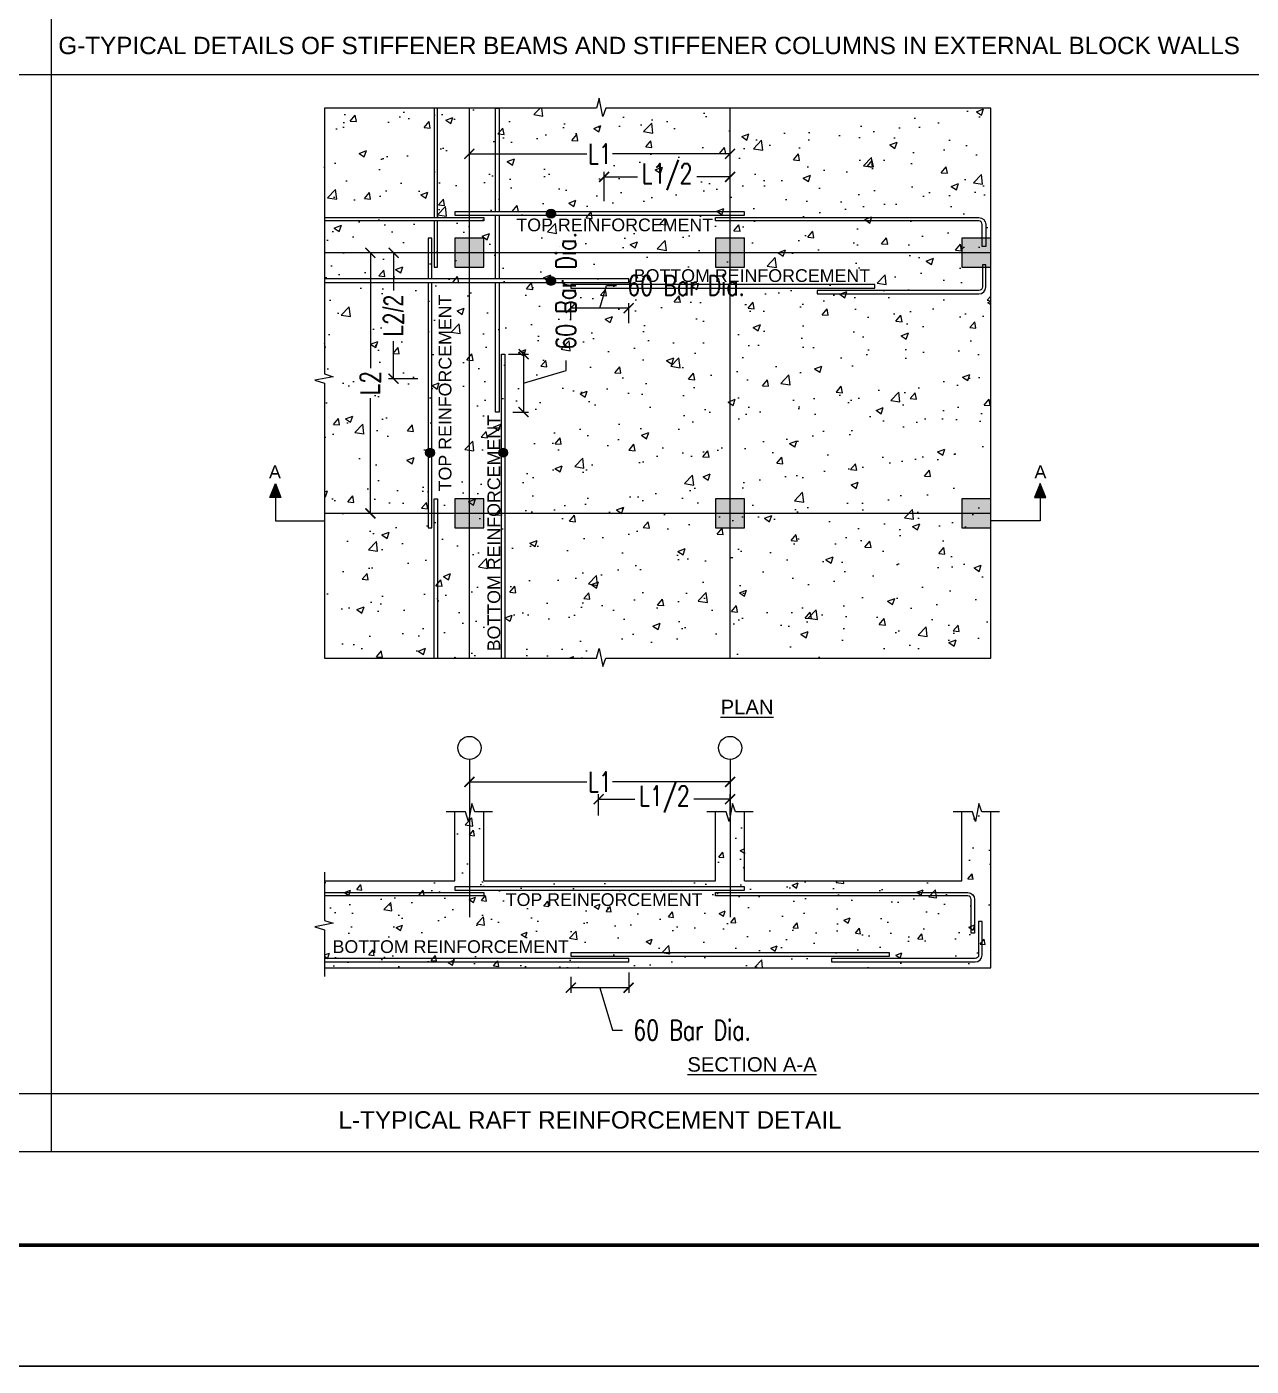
# Model space of a CAD drawing. Extents: x 166525 to 167198, y 178739 to 179747.
# Drawn here: x 167071.86 to 167084.11, y 179439.43 to 179452.83 of the extents above; entities that cross this region are included whole.
import ezdxf

# ---------------------------------------------------------------- set-up
doc = ezdxf.new("R2010")
doc.units = 0
doc.header["$MEASUREMENT"] = 0
doc.layers.get('0').update_dxf_attribs({"linetype": 'CONTINUOUS'})
doc.layers.get('DEFPOINTS').update_dxf_attribs({"linetype": 'CONTINUOUS'})
doc.layers.add('BEAM', color=6, linetype='CONTINUOUS', lineweight=13)
for name, color, linetype in [('COVER', 7, 'CONTINUOUS'), ('MHATCH', 8, 'CONTINUOUS'), ('S-G-TEXT SUB TITLE', 2, 'CONTINUOUS')]:
    doc.layers.add(name, color=color, linetype=linetype)
doc.styles.add('ARIAL', font='arial.ttf')
doc.styles.add('DIM', font='simplex.shx', dxfattribs={"width": 0.75})
doc.dimstyles.new('MUTASIM', dxfattribs={"dimscale": 0.9995, "dimtxt": 0.2, "dimasz": 0.1, "dimexe": 0.05, "dimexo": 0.12, "dimgap": 0.05, "dimtad": 0, "dimzin": 0, "dimdsep": 46, "dimtxsty": 'DIM', "dimblk": 'ARCHTICK', "dimcen": 0.09, "dimclrd": 35, "dimclre": 33, "dimclrt": 256, "dimazin": 0, "dimtfac": 1, "dimtofl": 0, "dimtmove": 1, "dimatfit": 3, "dimfxl": 0.18, "dimtolj": 1, "dimtzin": 0, "dimlwd": 13, "dimlwe": 9, "dimarcsym": 0})

# ---------------------------------------------------------------- blocks, each defined once
blk = doc.blocks.new('_ARCHTICK')
at = {"color": 0, "linetype": 'ByBlock', "const_width": 0.15}
blk.add_lwpolyline([(-0.5, -0.5), (0.5, 0.5)], dxfattribs=at)
blk = doc.blocks.new('*D1393')
at = {"layer": 'BEAM', "color": 35, "lineweight": 13, "transparency": 16777216}
for p, q in [((167077.591, 179450.02), (167077.658, 179450.245)), ((167077.658, 179450.245), (167077.758, 179450.245)), ((167077.88, 179450.02), (167077.301, 179450.02))]:
    blk.add_line(p, q, dxfattribs=at)
at = {"layer": 'BEAM', "color": 33, "lineweight": 9, "transparency": 16777216}
for p, q in [((167077.301, 179449.913), (167077.301, 179450.07)), ((167077.88, 179449.87), (167077.88, 179450.07))]:
    blk.add_line(p, q, dxfattribs=at)
at = {"layer": 'DEFPOINTS', "color": 0, "transparency": 16777216}
for p in [(167077.301, 179450.02), (167077.301, 179449.793), (167077.88, 179449.75)]:
    blk.add_point(p, dxfattribs=at)
at = {"layer": 'BEAM', "color": 35, "lineweight": 13, "transparency": 16777216, "xscale": 0.09995000000000001, "yscale": 0.09995000000000001, "zscale": 0.09995000000000001, "rotation": 180}
blk.add_blockref('_ARCHTICK', (167077.301, 179450.02), dxfattribs=at)
at = {"layer": 'BEAM', "color": 35, "lineweight": 13, "transparency": 16777216, "xscale": 0.09995000000000001, "yscale": 0.09995000000000001, "zscale": 0.09995000000000001}
blk.add_blockref('_ARCHTICK', (167077.88, 179450.02), dxfattribs=at)
at = {"layer": 'BEAM', "transparency": 16777216, "insert": (167078.454, 179450.245), "char_height": 0.1999, "attachment_point": 5, "style": 'DIM'}
blk.add_mtext('\\A1;60 Bar Dia.', dxfattribs=at)
blk = doc.blocks.new('*D1394')
at = {"layer": 'BEAM', "color": 35, "lineweight": 13, "transparency": 16777216}
for p, q in [((167076.287, 179451.564), (167077.462, 179451.564)), ((167078.894, 179451.564), (167077.719, 179451.564))]:
    blk.add_line(p, q, dxfattribs=at)
at = {"layer": 'BEAM', "color": 33, "lineweight": 9, "transparency": 16777216}
for p, q in [((167076.287, 179451.483), (167076.287, 179451.514)), ((167078.894, 179451.483), (167078.894, 179451.514))]:
    blk.add_line(p, q, dxfattribs=at)
at = {"layer": 'DEFPOINTS', "color": 0, "transparency": 16777216}
for p in [(167076.287, 179451.603), (167078.894, 179451.603), (167078.894, 179451.564)]:
    blk.add_point(p, dxfattribs=at)
at = {"layer": 'BEAM', "color": 35, "lineweight": 13, "transparency": 16777216, "xscale": 0.09995000000000001, "yscale": 0.09995000000000001, "zscale": 0.09995000000000001, "rotation": 180}
blk.add_blockref('_ARCHTICK', (167076.287, 179451.564), dxfattribs=at)
at = {"layer": 'BEAM', "color": 35, "lineweight": 13, "transparency": 16777216, "xscale": 0.09995000000000001, "yscale": 0.09995000000000001, "zscale": 0.09995000000000001}
blk.add_blockref('_ARCHTICK', (167078.894, 179451.564), dxfattribs=at)
at = {"layer": 'BEAM', "transparency": 16777216, "insert": (167077.591, 179451.564), "char_height": 0.1999, "attachment_point": 5, "style": 'DIM'}
blk.add_mtext('\\A1;L1', dxfattribs=at)
blk = doc.blocks.new('*D1395')
at = {"layer": 'BEAM', "color": 33, "lineweight": 9, "transparency": 16777216}
for p, q in [((167077.634, 179451.089), (167077.634, 179451.382)), ((167078.894, 179451.089), (167078.894, 179451.382))]:
    blk.add_line(p, q, dxfattribs=at)
at = {"layer": 'BEAM', "color": 35, "lineweight": 13, "transparency": 16777216}
for p, q in [((167077.634, 179451.332), (167077.968, 179451.332)), ((167078.894, 179451.332), (167078.561, 179451.332))]:
    blk.add_line(p, q, dxfattribs=at)
at = {"layer": 'DEFPOINTS', "color": 0, "transparency": 16777216}
for p in [(167078.894, 179451.332), (167077.634, 179450.969), (167078.894, 179450.969)]:
    blk.add_point(p, dxfattribs=at)
at = {"layer": 'BEAM', "color": 35, "lineweight": 13, "transparency": 16777216, "xscale": 0.09995000000000001, "yscale": 0.09995000000000001, "zscale": 0.09995000000000001, "rotation": 180}
blk.add_blockref('_ARCHTICK', (167077.634, 179451.332), dxfattribs=at)
at = {"layer": 'BEAM', "color": 35, "lineweight": 13, "transparency": 16777216, "xscale": 0.09995000000000001, "yscale": 0.09995000000000001, "zscale": 0.09995000000000001}
blk.add_blockref('_ARCHTICK', (167078.894, 179451.332), dxfattribs=at)
at = {"layer": 'BEAM', "transparency": 16777216, "insert": (167078.264, 179451.332), "char_height": 0.1999, "attachment_point": 5, "style": 'DIM'}
blk.add_mtext('\\A1;L1/2', dxfattribs=at)
blk = doc.blocks.new('*D1396')
at = {"layer": 'BEAM', "color": 35, "lineweight": 13, "transparency": 16777216}
for p, q in [((167075.296, 179450.573), (167075.296, 179449.42)), ((167075.296, 179447.966), (167075.296, 179449.119))]:
    blk.add_line(p, q, dxfattribs=at)
at = {"layer": 'BEAM', "color": 33, "lineweight": 9, "transparency": 16777216}
for p, q in [((167075.377, 179450.573), (167075.346, 179450.573)), ((167075.377, 179447.966), (167075.346, 179447.966))]:
    blk.add_line(p, q, dxfattribs=at)
at = {"layer": 'DEFPOINTS', "color": 0, "transparency": 16777216}
for p in [(167075.257, 179450.573), (167075.296, 179450.573), (167075.257, 179447.966)]:
    blk.add_point(p, dxfattribs=at)
at = {"layer": 'BEAM', "color": 35, "lineweight": 13, "transparency": 16777216, "xscale": 0.09995000000000001, "yscale": 0.09995000000000001, "zscale": 0.09995000000000001}
for p, rotation in [((167075.296, 179450.573), 90), ((167075.296, 179447.966), 270)]:
    blk.add_blockref('_ARCHTICK', p, dxfattribs=dict(at, rotation=rotation))
at = {"layer": 'BEAM', "transparency": 16777216, "insert": (167075.296, 179449.269), "char_height": 0.1999, "attachment_point": 5, "rotation": 90, "style": 'DIM'}
blk.add_mtext('\\A1;{\\fArial|b0|i0|c238|p34;L}2', dxfattribs=at)
blk = doc.blocks.new('*D1397')
at = {"layer": 'BEAM', "color": 33, "lineweight": 9, "transparency": 16777216}
for p, q in [((167075.771, 179450.573), (167075.478, 179450.573)), ((167075.771, 179449.313), (167075.478, 179449.313))]:
    blk.add_line(p, q, dxfattribs=at)
at = {"layer": 'BEAM', "color": 35, "lineweight": 13, "transparency": 16777216}
for p, q in [((167075.528, 179450.573), (167075.528, 179450.197)), ((167075.528, 179449.313), (167075.528, 179449.689))]:
    blk.add_line(p, q, dxfattribs=at)
at = {"layer": 'DEFPOINTS', "color": 0, "transparency": 16777216}
for p in [(167075.528, 179450.573), (167075.891, 179450.573), (167075.891, 179449.313)]:
    blk.add_point(p, dxfattribs=at)
at = {"layer": 'BEAM', "color": 35, "lineweight": 13, "transparency": 16777216, "xscale": 0.09995000000000001, "yscale": 0.09995000000000001, "zscale": 0.09995000000000001}
for p, rotation in [((167075.528, 179450.573), 90), ((167075.528, 179449.313), 270)]:
    blk.add_blockref('_ARCHTICK', p, dxfattribs=dict(at, rotation=rotation))
at = {"layer": 'BEAM', "transparency": 16777216, "insert": (167075.528, 179449.943), "char_height": 0.1999, "attachment_point": 5, "rotation": 90, "style": 'DIM'}
blk.add_mtext('\\A1;{\\fArial|b0|i0|c238|p34;L}2{\\fArial|b0|i0|c238|p34;/2}', dxfattribs=at)
blk = doc.blocks.new('*D1398')
at = {"layer": 'BEAM', "color": 33, "lineweight": 9, "transparency": 16777216}
for p, q in [((167076.678, 179449.559), (167076.879, 179449.559)), ((167076.722, 179448.98), (167076.879, 179448.98))]:
    blk.add_line(p, q, dxfattribs=at)
at = {"layer": 'BEAM', "color": 35, "lineweight": 13, "transparency": 16777216}
for p, q in [((167076.829, 179449.559), (167076.829, 179448.98)), ((167077.253, 179449.397), (167077.253, 179449.497)), ((167076.829, 179449.269), (167077.253, 179449.397))]:
    blk.add_line(p, q, dxfattribs=at)
at = {"layer": 'DEFPOINTS', "color": 0, "transparency": 16777216}
for p in [(167076.558, 179449.559), (167076.602, 179448.98), (167076.829, 179448.98)]:
    blk.add_point(p, dxfattribs=at)
at = {"layer": 'BEAM', "color": 35, "lineweight": 13, "transparency": 16777216, "xscale": 0.09995000000000001, "yscale": 0.09995000000000001, "zscale": 0.09995000000000001}
for p, rotation in [((167076.829, 179449.559), 90), ((167076.829, 179448.98), 270)]:
    blk.add_blockref('_ARCHTICK', p, dxfattribs=dict(at, rotation=rotation))
at = {"layer": 'BEAM', "transparency": 16777216, "insert": (167077.253, 179450.193), "char_height": 0.1999, "attachment_point": 5, "rotation": 90, "style": 'DIM'}
blk.add_mtext('\\A1;60 Bar Dia.', dxfattribs=at)
blk = doc.blocks.new('SUBTITLE')
at = {"lineweight": 0}
for tag, p in [('%%USUBTITLE', (13935941.075, 8347529.818)), ('20', (13935941.075, 8347529.418))]:
    blk.add_attdef(tag, p, '', height=0.2, dxfattribs=at)
blk = doc.blocks.new('*D1399')
at = {"layer": 'BEAM', "color": 33, "lineweight": 9, "transparency": 16777216}
for p, q in [((167076.287, 179445.297), (167076.287, 179445.229)), ((167078.894, 179445.297), (167078.894, 179445.229))]:
    blk.add_line(p, q, dxfattribs=at)
at = {"layer": 'BEAM', "color": 35, "lineweight": 13, "transparency": 16777216}
for p, q in [((167076.287, 179445.279), (167077.462, 179445.279)), ((167078.894, 179445.279), (167077.719, 179445.279))]:
    blk.add_line(p, q, dxfattribs=at)
at = {"layer": 'DEFPOINTS', "color": 0, "transparency": 16777216}
for p in [(167076.287, 179445.417), (167078.894, 179445.417), (167078.894, 179445.279)]:
    blk.add_point(p, dxfattribs=at)
at = {"layer": 'BEAM', "color": 35, "lineweight": 13, "transparency": 16777216, "xscale": 0.09995000000000001, "yscale": 0.09995000000000001, "zscale": 0.09995000000000001, "rotation": 180}
blk.add_blockref('_ARCHTICK', (167076.287, 179445.279), dxfattribs=at)
at = {"layer": 'BEAM', "color": 35, "lineweight": 13, "transparency": 16777216, "xscale": 0.09995000000000001, "yscale": 0.09995000000000001, "zscale": 0.09995000000000001}
blk.add_blockref('_ARCHTICK', (167078.894, 179445.279), dxfattribs=at)
at = {"layer": 'BEAM', "transparency": 16777216, "insert": (167077.591, 179445.279), "char_height": 0.1999, "attachment_point": 5, "style": 'DIM'}
blk.add_mtext('\\A1;L1', dxfattribs=at)
blk = doc.blocks.new('*D1400')
at = {"layer": 'BEAM', "color": 33, "lineweight": 9, "transparency": 16777216}
for p, q in [((167077.579, 179444.944), (167077.579, 179445.156)), ((167078.894, 179444.944), (167078.894, 179445.156))]:
    blk.add_line(p, q, dxfattribs=at)
at = {"layer": 'BEAM', "color": 35, "lineweight": 13, "transparency": 16777216}
for p, q in [((167077.579, 179445.106), (167077.94, 179445.106)), ((167078.894, 179445.106), (167078.533, 179445.106))]:
    blk.add_line(p, q, dxfattribs=at)
at = {"layer": 'DEFPOINTS', "color": 0, "transparency": 16777216}
for p in [(167078.894, 179445.106), (167077.579, 179444.824), (167078.894, 179444.824)]:
    blk.add_point(p, dxfattribs=at)
at = {"layer": 'BEAM', "color": 35, "lineweight": 13, "transparency": 16777216, "xscale": 0.09995000000000001, "yscale": 0.09995000000000001, "zscale": 0.09995000000000001, "rotation": 180}
blk.add_blockref('_ARCHTICK', (167077.579, 179445.106), dxfattribs=at)
at = {"layer": 'BEAM', "color": 35, "lineweight": 13, "transparency": 16777216, "xscale": 0.09995000000000001, "yscale": 0.09995000000000001, "zscale": 0.09995000000000001}
blk.add_blockref('_ARCHTICK', (167078.894, 179445.106), dxfattribs=at)
at = {"layer": 'BEAM', "transparency": 16777216, "insert": (167078.237, 179445.106), "char_height": 0.1999, "attachment_point": 5, "style": 'DIM'}
blk.add_mtext('\\A1;L1/2', dxfattribs=at)
blk = doc.blocks.new('*D1401')
at = {"layer": 'BEAM', "color": 33, "lineweight": 9, "transparency": 16777216}
for p, q in [((167077.301, 179443.328), (167077.301, 179443.17)), ((167077.88, 179443.371), (167077.88, 179443.17))]:
    blk.add_line(p, q, dxfattribs=at)
at = {"layer": 'BEAM', "color": 35, "lineweight": 13, "transparency": 16777216}
for p, q in [((167077.88, 179443.22), (167077.301, 179443.22)), ((167077.591, 179443.22), (167077.718, 179442.796)), ((167077.718, 179442.796), (167077.818, 179442.796))]:
    blk.add_line(p, q, dxfattribs=at)
at = {"layer": 'DEFPOINTS', "color": 0, "transparency": 16777216}
for p in [(167077.301, 179443.447), (167077.88, 179443.491), (167077.301, 179443.22)]:
    blk.add_point(p, dxfattribs=at)
at = {"layer": 'BEAM', "color": 35, "lineweight": 13, "transparency": 16777216, "xscale": 0.09995000000000001, "yscale": 0.09995000000000001, "zscale": 0.09995000000000001, "rotation": 180}
blk.add_blockref('_ARCHTICK', (167077.301, 179443.22), dxfattribs=at)
at = {"layer": 'BEAM', "color": 35, "lineweight": 13, "transparency": 16777216, "xscale": 0.09995000000000001, "yscale": 0.09995000000000001, "zscale": 0.09995000000000001}
blk.add_blockref('_ARCHTICK', (167077.88, 179443.22), dxfattribs=at)
at = {"layer": 'BEAM', "transparency": 16777216, "insert": (167078.514, 179442.796), "char_height": 0.1999, "attachment_point": 5, "style": 'DIM'}
blk.add_mtext('\\A1;60 Bar Dia.', dxfattribs=at)

msp = doc.modelspace()

# ---------------------------------------------------------------- hatches: boundary and pattern name
at = {"layer": 'BEAM'}
h = msp.add_hatch(dxfattribs=at)
h.set_pattern_fill('AR-CONC', color=0, scale=0.004056, style=0)
h.set_pattern_definition([(50, (167041.4593, 179441.11026), (0.738933, -0.064648), [0.077266, -0.849925]), (355, (167041.4593, 179441.11026), (-0.142943, 0.774917), [0.061813, -0.67994]), (100.451, (167041.5209, 179441.1049), (0.595992, 0.710265), [0.065666, -0.722325]), (46.1842, (167041.4593, 179441.3163), (1.099484, -0.170522), [0.1159, -1.274888]), (96.6356, (167041.5509, 179441.3021), (0.9629, 1.003547), [0.0985, -1.083487]), (351.184, (167041.4593, 179441.3163), (0.962902, 1.003545), [0.09272, -1.01991]), (21, (167041.56233, 179441.2648), (0.614943, -0.414784), [0.077266, -0.849925]), (326, (167041.5623, 179441.2648), (0.250666, 0.747058), [0.061813, -0.67994]), (71.4514, (167041.6136, 179441.2302), (0.865607, 0.332275), [0.065666, -0.722325]), (37.5, (167041.4593, 179441.11026), (0.0125272, 0.3429514), [0, -0.6716984, 0, -0.6902423, 0, -0.6825157]), (7.5, (167041.4593, 179441.11026), (0.2710175, 0.4063278), [0, -0.393541, 0, -0.6562453, 0, -0.2601286]), (327.5, (167041.22957, 179441.11026), (0.5499492, -0.0232355), [0, -0.257553, 0, -0.8035656, 0, -1.0662698]), (317.5, (167041.12655, 179441.11026), (0.600805, 0.1031287), [0, -0.334819, 0, -0.53365, 0, -0.757206])])
h.paths.add_polyline_path([(167081.5018, 179452.02166), (167077.65053, 179452.02166), (167077.62072, 179451.93761), (167077.58632, 179452.11971), (167077.55651, 179452.02166), (167074.83845, 179452.02166), (167074.83845, 179449.36204), (167074.9225, 179449.33223), (167074.74039, 179449.29783), (167074.83845, 179449.26802), (167074.83845, 179446.51715), (167077.55651, 179446.51715), (167077.58632, 179446.6152), (167077.62072, 179446.4331), (167077.65053, 179446.51715), (167081.5018, 179446.51715)])
h = msp.add_hatch(color=0, dxfattribs=at)
edge = h.paths.add_edge_path()
edge.add_arc((167077.10359, 179450.96458), 0.04463, 0, 360)
for points in [[(167076.43186, 179450.71796), (167076.14215, 179450.71796), (167076.14215, 179450.42825), (167076.43186, 179450.42825)], [(167079.03926, 179450.71796), (167078.74955, 179450.71796), (167078.74955, 179450.42825), (167079.03926, 179450.42825)], [(167081.5018, 179450.71796), (167081.21209, 179450.71796), (167081.21209, 179450.42825), (167081.5018, 179450.42825)], [(167074.34567, 179448.26357), (167074.40224, 179448.12542), (167074.2891, 179448.12542)], [(167081.99459, 179448.26357), (167081.93802, 179448.12542), (167082.05115, 179448.12542)], [(167076.43186, 179448.11056), (167076.14215, 179448.11056), (167076.14215, 179447.82085), (167076.43186, 179447.82085)], [(167079.03926, 179448.11056), (167078.74955, 179448.11056), (167078.74955, 179447.82085), (167079.03926, 179447.82085)], [(167081.5018, 179448.11056), (167081.21209, 179448.11056), (167081.21209, 179447.82085), (167081.5018, 179447.82085)]]:
    msp.add_hatch(color=0, dxfattribs=at).paths.add_polyline_path(points)
h = msp.add_hatch(color=0, dxfattribs=at)
edge = h.paths.add_edge_path()
edge.add_arc((167077.10359, 179450.29214), 0.04463, 0, 360)
h = msp.add_hatch(color=0, dxfattribs=at)
edge = h.paths.add_edge_path()
edge.add_arc((167075.89348, 179448.57277), 0.04463, -90, 270)
h = msp.add_hatch(color=0, dxfattribs=at)
edge = h.paths.add_edge_path()
edge.add_arc((167076.62455, 179448.57277), 0.04463, -90, 270)
h = msp.add_hatch(dxfattribs=at)
h.set_pattern_fill('AR-CONC', color=0, scale=0.086913, style=0)
h.set_pattern_definition([(50, (166947.9855, 179435.3876), (0.6233945, -0.05454), [0.065185, -0.7170347]), (355, (166947.9855, 179435.3876), (-0.1205934, 0.653755), [0.052148, -0.5736278]), (100.4514, (166948.0374, 179435.383), (0.5028016, 0.5992147), [0.0553987, -0.6093858]), (46.1842, (166947.9855, 179435.5614), (0.9275744, -0.143858), [0.0977775, -1.075552]), (96.6356, (166948.0628, 179435.5494), (0.812346, 0.846638), [0.083098, -0.9140785]), (351.1842, (166947.9855, 179435.5614), (0.8123455, 0.8466386), [0.078222, -0.860442]), (21, (166948.0724, 179435.51794), (0.5187916, -0.3499294), [0.065185, -0.7170347]), (326, (166948.0724, 179435.51794), (0.2114734, 0.6302518), [0.052148, -0.5736278]), (71.4514, (166948.1156, 179435.4888), (0.7302652, 0.280322), [0.0553987, -0.6093858]), (37.5, (166947.98548, 179435.38757), (0.01056853, 0.28932904), [0, -0.5666747, 0, -0.5823191, 0, -0.5758006]), (7.5, (166947.98548, 179435.38757), (0.2286424, 0.34279624), [0, -0.3320088, 0, -0.5536377, 0, -0.2194561]), (327.5, (166947.79166, 179435.38757), (0.4639627, -0.0196032), [0, -0.2172833, 0, -0.6779237, 0, -0.8995527]), (317.5, (166947.70475, 179435.38757), (0.5068663, 0.0870045), [0, -0.2824682, 0, -0.4502109, 0, -0.6388128])])
h.paths.add_polyline_path([(167081.5018, 179444.9799), (167081.41207, 179444.9799), (167081.38226, 179445.06395), (167081.34786, 179444.88185), (167081.31804, 179444.9799), (167081.21209, 179444.9799), (167081.21209, 179444.28865), (167079.03926, 179444.28865), (167079.03926, 179444.9799), (167078.94952, 179444.9799), (167078.91971, 179445.06395), (167078.88531, 179444.88185), (167078.8555, 179444.9799), (167078.74955, 179444.9799), (167078.74955, 179444.28865), (167076.43186, 179444.28865), (167076.43186, 179444.9799), (167076.34213, 179444.9799), (167076.31231, 179445.06395), (167076.27791, 179444.88185), (167076.2481, 179444.9799), (167076.14215, 179444.9799), (167076.14215, 179444.28865), (167074.83845, 179444.28865), (167074.83845, 179443.894), (167074.9225, 179443.86419), (167074.74039, 179443.82979), (167074.83845, 179443.79998), (167074.83845, 179443.41952), (167081.5018, 179443.41952)])

# ---------------------------------------------------------------- linework, layer by layer
at = {"layer": 'BEAM', "color": 0}
for p, q in [((167072.10289, 179479.79994), (167072.10289, 179441.5798)), ((167096.10888, 179452.35244), (167059.82485, 179452.35244)), ((167077.58632, 179452.11971), (167077.55651, 179452.02166)), ((167077.62072, 179451.93761), (167077.58632, 179452.11971)), ((167077.55651, 179452.02166), (167074.83845, 179452.02166)), ((167074.83845, 179452.02166), (167074.83845, 179449.36204)), ((167076.28701, 179446.51715), (167076.28701, 179452.02166)), ((167077.65053, 179452.02166), (167077.62072, 179451.93761)), ((167081.5018, 179452.02166), (167077.65053, 179452.02166)), ((167078.8944, 179446.51715), (167078.8944, 179452.02166)), ((167081.5018, 179446.51715), (167081.5018, 179452.02166)), ((167081.5018, 179450.5731), (167074.83845, 179450.5731)), ((167074.9225, 179449.33223), (167074.74039, 179449.29783)), ((167074.74039, 179449.29783), (167074.83845, 179449.26802)), ((167074.83845, 179449.36204), (167074.9225, 179449.33223)), ((167074.83845, 179449.26802), (167074.83845, 179446.51715)), ((167081.5018, 179447.9657), (167074.83845, 179447.9657)), ((167077.55651, 179446.51715), (167077.58632, 179446.6152)), ((167077.58632, 179446.6152), (167077.62072, 179446.4331)), ((167074.83845, 179446.51715), (167077.55651, 179446.51715)), ((167077.62072, 179446.4331), (167077.65053, 179446.51715)), ((167077.65053, 179446.51715), (167081.5018, 179446.51715)), ((167076.28701, 179445.50288), (167076.28701, 179443.92495)), ((167078.8944, 179445.50288), (167078.8944, 179443.92495)), ((167076.14215, 179444.28865), (167076.14215, 179444.9799)), ((167076.43186, 179444.28865), (167076.43186, 179444.9799)), ((167078.74955, 179444.28865), (167078.74955, 179444.9799)), ((167079.03926, 179444.28865), (167079.03926, 179444.9799)), ((167081.21209, 179444.28865), (167081.21209, 179444.9799)), ((167081.5018, 179443.41952), (167081.5018, 179444.9799)), ((167074.83845, 179444.28865), (167076.14215, 179444.28865)), ((167076.43186, 179444.28865), (167078.74955, 179444.28865)), ((167079.03926, 179444.28865), (167081.21209, 179444.28865)), ((167074.83845, 179443.41952), (167081.5018, 179443.41952)), ((167096.10888, 179442.15922), (167046.51154, 179442.15922))]:
    msp.add_line(p, q, dxfattribs=at)
for points in [[(167096.10888, 179479.79994), (167046.51154, 179479.79994), (167046.51154, 179441.5798), (167096.10888, 179441.5798)], [(167076.14215, 179450.94973), (167079.03926, 179450.94973), (167079.03926, 179450.98449), (167076.14215, 179450.98449)], [(167076.43186, 179450.71796), (167076.14215, 179450.71796), (167076.14215, 179450.42825), (167076.43186, 179450.42825)], [(167079.03926, 179450.71796), (167078.74955, 179450.71796), (167078.74955, 179450.42825), (167079.03926, 179450.42825)], [(167081.5018, 179450.71796), (167081.21209, 179450.71796), (167081.21209, 179450.42825), (167081.5018, 179450.42825)], [(167074.83845, 179450.2776), (167077.88042, 179450.2776), (167077.88042, 179450.31236), (167074.83845, 179450.31236)], [(167077.30099, 179450.21966), (167080.34296, 179450.21966), (167080.34296, 179450.25442), (167077.30099, 179450.25442)], [(167074.34567, 179448.26357), (167074.40224, 179448.12542), (167074.2891, 179448.12542)], [(167081.99459, 179448.26357), (167081.93802, 179448.12542), (167082.05115, 179448.12542)], [(167076.43186, 179448.11056), (167076.14215, 179448.11056), (167076.14215, 179447.82085), (167076.43186, 179447.82085)], [(167079.03926, 179448.11056), (167078.74955, 179448.11056), (167078.74955, 179447.82085), (167079.03926, 179447.82085)], [(167081.5018, 179448.11056), (167081.21209, 179448.11056), (167081.21209, 179447.82085), (167081.5018, 179447.82085)], [(167076.14215, 179444.19594), (167079.03926, 179444.19594), (167079.03926, 179444.23071), (167076.14215, 179444.23071)], [(167077.30099, 179443.5354), (167080.48781, 179443.5354), (167080.48781, 179443.57017), (167077.30099, 179443.57017)], [(167074.83845, 179443.47746), (167077.88042, 179443.47746), (167077.88042, 179443.51223), (167074.83845, 179443.51223)]]:
    msp.add_lwpolyline(points, close=True, dxfattribs=at)
for points in [[(167075.93356, 179452.02166), (167075.93356, 179450.92655)], [(167075.96832, 179450.92655), (167075.96832, 179452.02166)], [(167076.54927, 179450.98449), (167076.54927, 179452.02166), (167076.58403, 179452.02166), (167076.58403, 179450.98449)], [(167074.83845, 179450.92655), (167076.43186, 179450.92655), (167076.43186, 179450.89178), (167074.83845, 179450.89178)], [(167076.54927, 179450.31236), (167076.54927, 179450.94973)], [(167076.58403, 179450.94973), (167076.58403, 179450.31236)], [(167075.93356, 179450.89178), (167075.93356, 179450.42825), (167075.96832, 179450.42825), (167075.96832, 179450.89178)], [(167075.91038, 179450.31236), (167075.91038, 179450.71796), (167075.87562, 179450.71796), (167075.87562, 179450.31236)], [(167075.87562, 179450.2776), (167075.87562, 179448.26121), (167075.87562, 179447.82085), (167075.91038, 179447.82085), (167075.91038, 179448.26121), (167075.91038, 179450.2776)], [(167076.58403, 179450.2776), (167076.58403, 179448.97969), (167076.54927, 179448.97969), (167076.54927, 179450.2776)], [(167076.60721, 179446.51715), (167076.60721, 179449.55911), (167076.64198, 179449.55911), (167076.64198, 179446.51715)], [(167074.34567, 179448.12542), (167074.34567, 179447.89258), (167074.83845, 179447.89258)], [(167075.93356, 179446.51715), (167075.93356, 179448.11056), (167075.96832, 179448.11056), (167075.96832, 179446.51715)], [(167081.99459, 179448.12542), (167081.99459, 179447.89258), (167081.5018, 179447.89258)], [(167076.51877, 179444.9799), (167076.34213, 179444.9799), (167076.31231, 179445.06395), (167076.27791, 179444.88185), (167076.2481, 179444.9799), (167076.05524, 179444.9799)], [(167079.12617, 179444.9799), (167078.94952, 179444.9799), (167078.91971, 179445.06395), (167078.88531, 179444.88185), (167078.8555, 179444.9799), (167078.66264, 179444.9799)], [(167081.58872, 179444.9799), (167081.41207, 179444.9799), (167081.38226, 179445.06395), (167081.34786, 179444.88185), (167081.31804, 179444.9799), (167081.12518, 179444.9799)], [(167074.83845, 179444.37557), (167074.83845, 179443.894), (167074.9225, 179443.86419), (167074.74039, 179443.82979), (167074.83845, 179443.79998), (167074.83845, 179443.33261)], [(167074.83845, 179444.17277), (167076.43186, 179444.17277), (167076.43186, 179444.138), (167074.83845, 179444.138)]]:
    msp.add_lwpolyline(points, dxfattribs=at)
for points, format in [([(167077.10359, 179446.51715, 0, 0.05055, 0), (167077.10359, 179446.66881, 0, 0, 0), (167077.10359, 179449.03967, 0, 0, 0), (167077.10359, 179449.03967, 0, 0, 0), (167077.10359, 179449.03967, 0, 0, 0), (167077.10359, 179451.87, 0.05055, 0, 0), (167077.10359, 179452.02166, 0, 0, 0)], "xyseb"), ([(167081.45112, 179450.86378), (167081.45112, 179450.63684), (167081.41635, 179450.63684), (167081.41635, 179450.85702, 0.41421356), (167081.38158, 179450.89178), (167078.74955, 179450.89178), (167078.74955, 179450.92655), (167081.38158, 179450.92655, -0.41421356), (167081.45112, 179450.85702)], "xyb"), ([(167081.45226, 179450.22448), (167081.45226, 179450.45142), (167081.4175, 179450.45142), (167081.4175, 179450.23124, -0.41421356), (167081.38273, 179450.19648), (167079.76354, 179450.19648), (167079.76354, 179450.16171), (167081.38273, 179450.16171, 0.41421356), (167081.45226, 179450.23124)], "xyb"), ([(167074.83845, 179448.57277, 0, 0.05055, 0), (167074.99011, 179448.57277, 0, 0, 0), (167077.36097, 179448.57277, 0, 0, 0), (167077.36097, 179448.57277, 0, 0, 0), (167077.36097, 179448.57277, 0, 0, 0), (167081.35015, 179448.57277, 0.05055, 0, 0), (167081.5018, 179448.57277, 0, 0, 0)], "xyseb")]:
    msp.add_lwpolyline(points, format=format, dxfattribs=at)
for points in [[(167078.74955, 179444.17277), (167081.27061, 179444.17277, -0.41421356), (167081.34014, 179444.10324), (167081.34014, 179443.76717), (167081.30538, 179443.76717), (167081.30538, 179444.10324, 0.41421356), (167081.27061, 179444.138), (167078.74955, 179444.138)], [(167079.90839, 179443.47746), (167081.34536, 179443.47746, 0.41421356), (167081.41489, 179443.54699), (167081.41489, 179443.88306), (167081.38012, 179443.88306), (167081.38012, 179443.54699, -0.41421356), (167081.34536, 179443.51223), (167079.90839, 179443.51223)]]:
    msp.add_lwpolyline(points, format="xyb", close=True, dxfattribs=at)
for centre, radius in [((167077.10359, 179450.96458), 0.04463), ((167077.10359, 179450.29214), 0.04463), ((167075.89348, 179448.57277), 0.04463), ((167076.62455, 179448.57277), 0.04463), ((167076.28701, 179445.61877), 0.11588), ((167078.8944, 179445.61877), 0.11588)]:
    msp.add_circle(centre, radius, dxfattribs=at)
at = {"layer": 'COVER', "flags": 128}
msp.add_lwpolyline([(167044.80153, 179481.75525), (167104.72278, 179481.75525), (167104.72278, 179439.43275), (167044.80153, 179439.43275)], close=True, dxfattribs=at)
at = {"layer": 'MHATCH', "const_width": 0.03562, "flags": 128}
msp.add_lwpolyline([(167046.36903, 179480.544), (167103.15528, 179480.544), (167103.15528, 179440.644), (167046.36903, 179440.644)], close=True, dxfattribs=at)

# ---------------------------------------------------------------- block references
at = {"layer": 'BEAM', "color": 0}
ref = msp.add_blockref('SUBTITLE', (-7907712.12804, -4657296.51273), dxfattribs=dict(at, xscale=0.5794220055977348, yscale=0.5794220055977348, zscale=0.5794220055977348))
ref.add_attrib('%%USUBTITLE', '%%UPLAN', (167078.79977, 179445.95641), dxfattribs={"layer": 'S-G-TEXT SUB TITLE', "lineweight": 0, "height": 0.144856, "style": 'ARIAL'})
ref = msp.add_blockref('SUBTITLE', (-7907712.46076, -4657300.08906), dxfattribs=dict(at, xscale=0.5794220055977348, yscale=0.5794220055977348, zscale=0.5794220055977348))
ref.add_attrib('%%USUBTITLE', '%%USECTION A-A', (167078.46705, 179442.38008), dxfattribs={"layer": 'S-G-TEXT SUB TITLE', "lineweight": 0, "height": 0.1448555, "style": 'ARIAL'})

# ---------------------------------------------------------------- texts
at = {"layer": 'BEAM', "color": 2, "style": 'ARIAL'}
for s, p in [('G-TYPICAL DETAILS OF STIFFENER BEAMS AND STIFFENER COLUMNS IN EXTERNAL BLOCK WALLS', (167072.17464, 179452.56078)), ('L-TYPICAL RAFT REINFORCEMENT DETAIL', (167074.97732, 179441.81034))]:
    msp.add_text(s, height=0.1738266, dxfattribs=at).set_placement(p)
at = {"layer": 'BEAM', "color": 3, "style": 'ARIAL'}
for s, p in [('TOP REINFORCEMENT', (167076.75626, 179450.78869)), ('BOTTOM REINFORCEMENT', (167077.93057, 179450.28139)), ('TOP REINFORCEMENT', (167076.65004, 179444.03749)), ('BOTTOM REINFORCEMENT', (167074.91774, 179443.56726))]:
    msp.add_text(s, height=0.1274728, dxfattribs=at).set_placement(p)
for s, p in [('TOP REINFORCEMENT', (167076.10685, 179448.18647)), ('BOTTOM REINFORCEMENT', (167076.59492, 179446.58602))]:
    msp.add_text(s, height=0.1274728, rotation=90, dxfattribs=at).set_placement(p)
at = {"layer": 'BEAM', "color": 0, "style": 'ARIAL'}
msp.add_text('A', height=0.12747, dxfattribs=at).set_placement((167074.28237, 179448.31751))
at = {"layer": 'BEAM', "color": 0, "style": 'ARIAL', "text_generation_flag": 2}
msp.add_text('A', height=0.12747, dxfattribs=at).set_placement((167082.05789, 179448.31751))

# ---------------------------------------------------------------- dimensions: what is measured, and where the dimension line sits
at = {"layer": 'BEAM', "color": 0}
for base, p1, p2, text, picture, middle in [((167078.8944, 179451.56391), (167076.28701, 179451.60296), (167078.8944, 179451.60296), 'L1', '*D1394', (167077.5907, 179451.56391)), ((167078.8944, 179451.33215), (167077.63445, 179450.96876), (167078.8944, 179450.96876), 'L1/2', '*D1395', (167078.26443, 179451.33215)), ((167077.30099, 179450.02022), (167077.88042, 179449.74972), (167077.30099, 179449.79317), '60 Bar Dia.', '*D1393', (167077.8081, 179450.24511)), ((167078.8944, 179445.27943), (167076.28701, 179445.41717), (167078.8944, 179445.41717), 'L1', '*D1399', (167077.5907, 179445.27943)), ((167078.8944, 179445.1056), (167077.57906, 179444.82399), (167078.8944, 179444.82399), 'L1/2', '*D1400', (167078.23673, 179445.1056)), ((167077.30099, 179443.22042), (167077.88042, 179443.49093), (167077.30099, 179443.44748), '60 Bar Dia.', '*D1401', (167077.86807, 179442.79564))]:
    dim = msp.add_linear_dim(base=base, p1=p1, p2=p2, text=text, dimstyle='MUTASIM', dxfattribs=at)
    dim.commit()
    dim.dimension.update_dxf_attribs({"geometry": picture, "text_midpoint": middle})
for base, p1, p2, text, picture, middle in [((167076.82869, 179448.97969), (167076.55818, 179449.55911), (167076.60163, 179448.97969), '60 Bar Dia.', '*D1398', (167077.25347, 179449.54676)), ((167075.29619, 179450.5731), (167075.25715, 179447.9657), (167075.25715, 179450.5731), '{\\fArial|b0|i0|c238|p34;L}2', '*D1396', (167075.29619, 179449.2694)), ((167075.52796, 179450.5731), (167075.89135, 179449.31315), (167075.89135, 179450.5731), '{\\fArial|b0|i0|c238|p34;L}2{\\fArial|b0|i0|c238|p34;/2}', '*D1397', (167075.52796, 179449.94313))]:
    dim = msp.add_linear_dim(base=base, p1=p1, p2=p2, angle=90, text=text, dimstyle='MUTASIM', dxfattribs=at)
    dim.commit()
    dim.dimension.update_dxf_attribs({"geometry": picture, "text_midpoint": middle})

doc.saveas('drawing.dxf')
